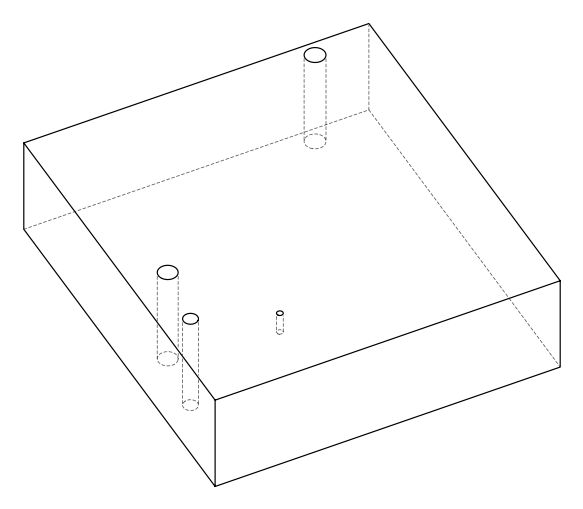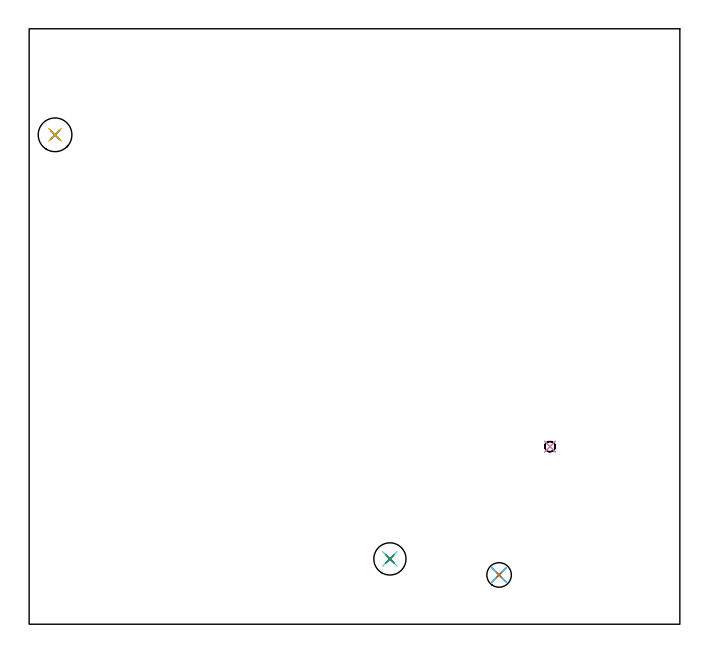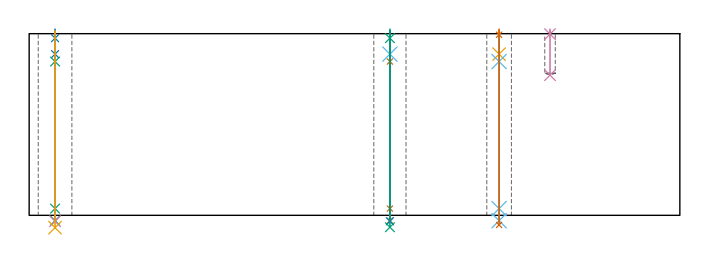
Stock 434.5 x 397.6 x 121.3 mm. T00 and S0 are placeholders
(PLAN: 16 operations, 12 tool changes, 4.8 min)
(1 SPOT_DRILL | STEP1HOLE | NXT0321_9005460120000 | 0.03 min | 2 mm3)
(2 SPOT_DRILL_1 | STEP1HOLE_1 | NXT0321_9005460120000 | 0.05 min | 182 mm3)
(3 SPOT_DRILL_2 | STEP1HOLE_2 | NXT0321_9005460120000 | 0.05 min | 183 mm3)
(4 SPOT_DRILL_3 | STEP1POCKET | NXT0321_9005460120000 | 0.03 min | 0 mm3)
(5 DRILL_BLIND_HOLE_INTO_CENTER | STEP1HOLE | NXT0301_062 | 0.06 min | 808 mm3)
(6 GUN_DRILL_THROUGH_HOLE | STEP1HOLE | UGT0307_006 | 0.6 min | 6872 mm3)
(7 DRILL_TO_ENLARGE_THROUGH_HOLE | STEP1HOLE | UGT0301_288 | 0.52 min | 17884 mm3)
(8 DRILL_BLIND_HOLE_INTO_CENTER_1 | STEP1HOLE_1 | NXT0301_062 | 0.06 min | 684 mm3)
(9 GUN_DRILL_THROUGH_HOLE_1 | STEP1HOLE_1 | UGT0307_006 | 0.58 min | 6877 mm3)
(10 DRILL_TO_ENLARGE_THROUGH_HOLE_1 | STEP1HOLE_1 | NXT0301_102 | 0.51 min | 9568 mm3)
(11 DRILL_TO_ENLARGE_THROUGH_HOLE_2 | STEP1HOLE_1 | UGT0301_054 | 0.53 min | 30860 mm3)
(12 DRILL_BLIND_HOLE_INTO_CENTER_2 | STEP1HOLE_2 | NXT0301_062 | 0.06 min | 686 mm3)
(13 GUN_DRILL_THROUGH_HOLE_2 | STEP1HOLE_2 | UGT0307_006 | 0.58 min | 6867 mm3)
(14 DRILL_TO_ENLARGE_THROUGH_HOLE_3 | STEP1HOLE_2 | NXT0301_102 | 0.51 min | 9574 mm3)
(15 DRILL_TO_ENLARGE_THROUGH_HOLE_4 | STEP1HOLE_2 | UGT0301_052 | 0.53 min | 26669 mm3)
(16 DRILL_BLIND_HOLE_INTO_CENTER_3 | STEP1POCKET | NXT0301_041 | 0.12 min | 1024 mm3)
(TOOL NXT0321_9005460120000 | NC Spot Drill, 142deg, 12mm, Carbide, Uncoated | D12 PA142 FL30 Z2)
(TOOL NXT0301_062 | Carbide Drill 9.1mm [860.1-0910-027A1-MM 2214] | D9.1 PA140 FL47 Z2)
(TOOL UGT0307_006 | Gun Drill 9 mm | D9 PA130 FL24 Z1)
(TOOL UGT0301_288 | Twist Drill 16.4 mm | D16.4 PA118 FL125 Z2)
(TOOL NXT0301_102 | Carbide Drill 13.5mm [860.1-1350-108A1-MM 2214] | D13.5 PA140 FL123 Z2)
(TOOL UGT0301_054 | Twist Drill 22.5 mm | D22.5 PA118 FL155 Z2)
(TOOL UGT0301_052 | Twist Drill 21.5 mm | D21.5 PA118 FL150 Z2)
(TOOL NXT0301_041 | Carbide Drill 7mm [860.1-0700-035A1-MM 2214] | D7 PA140 FL53 Z2)
(OP 1 SPOT_DRILL)
G17 G21 G94 G90
T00 M6
G54
G17 G0 G90 X313.8 Y32.9 S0 M3
G43 Z131.3 H0
G94 G81 G98 Z120.594 F250. R124.3
G80
M5
M2
(OP 2 SPOT_DRILL_1)
G17 G21 G94 G90
T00 M6
G54
G17 G0 G90 X17.3 Y326.8 S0 M3
G43 Z131.3 H0
G94 G81 G98 Z118.3 F250. R124.3
G80
M5
M2
(OP 3 SPOT_DRILL_2)
G17 G21 G94 G90
T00 M6
G54
G17 G0 G90 X240.9 Y43.6 S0 M3
G43 Z131.3 H0
G94 G81 G98 Z118.3 F250. R124.3
G80
M5
M2
(OP 4 SPOT_DRILL_3)
G17 G21 G94 G90
T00 M6
G54
G17 G0 G90 X347.8 Y118.6 S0 M3
G43 Z131.3 H0
G94 G81 G98 Z120.999 F250. R124.3
G80
M5
M2
(OP 5 DRILL_BLIND_HOLE_INTO_CENTER)
G17 G21 G94 G90
T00 M6
G54
G17 G0 G90 X313.8 Y32.9 S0 M3
G43 Z131.3 H1
G94 G81 G98 Z107.65 F250. R123.3
G80
M5
M2
(OP 6 GUN_DRILL_THROUGH_HOLE)
G17 G21 G94 G90
T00 M6
G54
G17 G0 G90 X313.8 Y32.9 M8
G43 Z131.3 H0
Z119.743
S716 M3
G94 G1 Z102.689 F125. M26
G4 X.084
Z4.5 F250.
G4 X.084
Z-3.598 F125.
G4 X.084
M5
M9
G0 Z119.743
Z131.3
M2
(OP 7 DRILL_TO_ENLARGE_THROUGH_HOLE)
G17 G21 G94 G90
T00 M6
G54
G17 G0 G90 X313.8 Y32.9 S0 M3
G43 Z131.3 H0
G94 G73 G98 Z-6.427 F250. Q15.966 R123.3
G80
M5
M2
(OP 8 DRILL_BLIND_HOLE_INTO_CENTER_1)
G17 G21 G94 G90
T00 M6
G54
G17 G0 G90 X17.3 Y326.8 S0 M3
G43 Z131.3 H1
G94 G81 G98 Z107.65 F250. R123.3
G80
M5
M2
(OP 9 GUN_DRILL_THROUGH_HOLE_1)
G17 G21 G94 G90
T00 M6
G54
G17 G0 G90 X17.3 Y326.8 M8
G43 Z131.3 H0
Z118.218
S716 M3
G94 G1 Z102.689 F125. M26
G4 X.084
Z4.5 F250.
G4 X.084
Z-3.598 F125.
G4 X.084
M5
M9
G0 Z118.218
Z131.3
M2
(OP 10 DRILL_TO_ENLARGE_THROUGH_HOLE_1)
G17 G21 G94 G90
T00 M6
G54
G17 G0 G90 X17.3 Y326.8 S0 M3
G43 Z131.3 H1
G94 G73 G98 Z-3.957 F250. Q12.526 R123.3
G80
M5
M2
(OP 11 DRILL_TO_ENLARGE_THROUGH_HOLE_2)
G17 G21 G94 G90
T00 M6
G54
G17 G0 G90 X17.3 Y326.8 S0 M3
G43 Z131.3 H0
G94 G73 G98 Z-8.26 F250. Q21.593 R123.3
G80
M5
M2
(OP 12 DRILL_BLIND_HOLE_INTO_CENTER_2)
G17 G21 G94 G90
T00 M6
G54
G17 G0 G90 X240.9 Y43.6 S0 M3
G43 Z131.3 H1
G94 G81 G98 Z107.65 F250. R123.3
G80
M5
M2
(OP 13 GUN_DRILL_THROUGH_HOLE_2)
G17 G21 G94 G90
T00 M6
G54
G17 G0 G90 X240.9 Y43.6 M8
G43 Z131.3 H0
Z117.901
S716 M3
G94 G1 Z102.689 F125. M26
G4 X.084
Z4.5 F250.
G4 X.084
Z-3.598 F125.
G4 X.084
M5
M9
G0 Z117.901
Z131.3
M2
(OP 14 DRILL_TO_ENLARGE_THROUGH_HOLE_3)
G17 G21 G94 G90
T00 M6
G54
G17 G0 G90 X240.9 Y43.6 S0 M3
G43 Z131.3 H1
G94 G73 G98 Z-3.957 F250. Q12.526 R123.3
G80
M5
M2
(OP 15 DRILL_TO_ENLARGE_THROUGH_HOLE_4)
G17 G21 G94 G90
T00 M6
G54
G17 G0 G90 X240.9 Y43.6 S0 M3
G43 Z131.3 H0
G94 G73 G98 Z-7.959 F250. Q18.466 R123.3
G80
M5
M2
(OP 16 DRILL_BLIND_HOLE_INTO_CENTER_3)
G17 G21 G94 G90
T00 M6
G54
G17 G0 G90 X347.8 Y118.6 S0 M3
G43 Z131.3 H1
G94 G81 G98 Z93.6 F250. R123.3
G80
M5
M2
